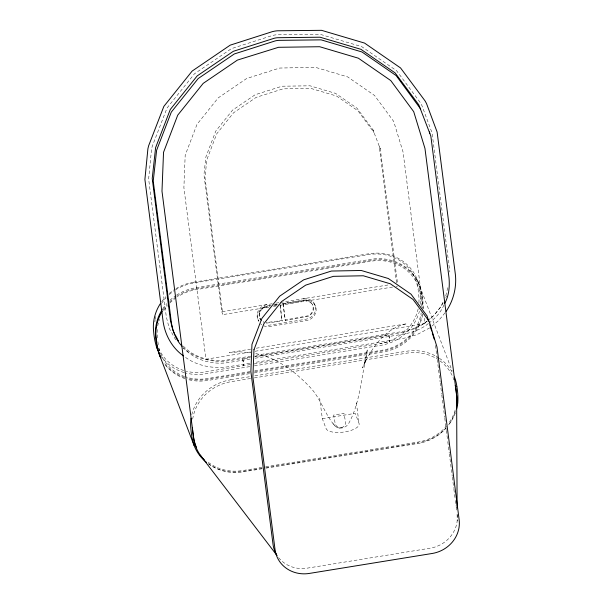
<?xml version="1.0" encoding="UTF-8"?>
<svg xmlns="http://www.w3.org/2000/svg" width="604" height="604" viewBox="0 0 604 604"><rect width="100%" height="100%" fill="white"/><g stroke="black" fill="none" stroke-linecap="round" stroke-linejoin="round"><path stroke-width="0.45" stroke-dasharray="3.02 2.27" d="M259.252 313.174L259.146 315.794L260.113 318.806A8.849 8.177 -20.9 0 0 263.797 322.37M259.35 316.33L259.456 313.702A8.849 8.177 -20.9 0 1 264.371 307.564L269.95 306.228M313.166 307.028L313.061 309.648A8.849 8.177 -20.9 0 1 308.146 315.786L285.111 319.961L283.012 303.548L306.145 300.226A8.849 8.177 -20.9 0 1 312.404 304.544L312.608 305.073A8.849 8.177 -20.9 0 0 306.356 300.822L303.434 300.792L283.208 304.076L283.012 303.548M447.775 287.708L445.307 297.561M443.004 302.272L440.686 306.892L434.11 315.175M443.072 303.004L440.829 306.9L433.566 315.786M445.79 297.455L446.567 295.869M444.008 304.914C440.882 312.162 435.439 318.353 429.074 322.951M444.974 312.834L438.814 320.399L431.92 326.092M433.732 315.643L429.867 318.874M427.36 320.875C419.697 327.443 409.829 330.947 400.059 332.917L254.745 356.519M428.062 320.309L432.955 316.337M424.929 322.883L427.043 321.162M428.372 323.517C421.532 329.316 412.683 332.276 404.031 334.05L254.677 358.3M429.738 327.866L416.73 334.775L404.099 338.21L254.397 362.521M424.597 323.065L414.246 328.357L403.019 331.407L255.522 355.356M264.174 307.036L270.668 305.548M242.808 358.829L243.684 365.662L242.808 358.829L250.252 357.621M388.916 335.099L389.791 341.94L388.916 335.099L254.903 356.858M396.156 286.387L397.613 285.994M193.446 282.227L368.938 253.725A45.995 42.522 -20.9 0 1 419.561 288.704A79.464 73.469 -20.9 0 1 420.543 305.239M195.968 288.833L371.46 260.339A45.995 42.522 -20.9 0 1 422.083 295.318M272.238 303.767L221.774 311.739L203.948 174.737L205.873 156.957L215.756 131.113L232.57 110.117L255.182 94.722L282.083 86.206L310.026 85.813L335.582 93.394L356.987 108.176L372.962 129.822L380.286 148.909L397.477 282.951M275.892 303.17L279.554 302.574M280.467 302.423L389.761 284.695M267.247 305.979L270.909 305.382M274.571 304.786L277.312 304.341M281.887 303.601L303.85 300.037M274.359 304.952L277.13 304.499M273.642 305.632L279.176 304.733M268.788 307.149L225.028 314.254L222.785 314.382L221.774 311.739M273.446 306.394L276.239 305.941M279.962 305.337L392.638 287.036M266.372 323.132L282.204 320.988L282 320.46L266.168 322.604M285.111 319.961L285.315 320.49L308.35 316.315A8.849 8.177 -20.9 0 0 313.265 310.177L313.37 307.557L312.404 304.544M250.683 349.12L229.309 352.585L239.622 351.822L250.826 352.668M256.262 348.214L406.824 323.759C384.605 328.138 371.128 348.659 362.491 367.942L365.579 359.931L367.413 349.097L364.861 362.928L365.579 359.931C360.792 381.064 359.501 403.865 348.848 423.132C345.918 428.802 337.379 430.139 333.748 424.484C324.831 413.695 320.807 399.531 311.649 388.968C296.443 372.494 277.613 357.878 255.167 353.453M250.486 352.004L205.911 359.244L183.895 187.61L185.186 155.258L197.002 124.348L218.195 97.893L246.681 78.497L279.682 68.048L315.416 67.338L347.617 76.882L374.586 95.508L393.687 121.404L403.057 152.019L423.155 308.727M255.13 351.249L425.065 323.653L424.227 317.123M250.887 356.111L227.693 359.878C211.778 362.347 194.043 357.855 182.982 345.722M250.094 357.274L229.596 360.596C213.137 363.185 195.575 358.799 182.906 347.791M250.041 359.055L228.705 362.521C212.495 365.043 194.352 360.316 183.367 347.67M249.754 363.276L228.365 366.749C213.137 368.969 196.579 366.032 184.258 356.428M250.358 364.559L204.899 371.943A44.56 41.2 -20.9 0 1 186.213 371.196M254.065 363.963L389.791 341.94M249.769 366.613L205.194 373.853A45.995 42.522 -20.9 0 1 185.088 372.834M254.412 365.865L380.686 345.36A45.995 42.522 -20.9 0 0 419.387 311.332M250.101 371.626L207.429 378.557A44.56 41.2 -20.9 0 1 185.368 376.813M254.737 370.871L382.755 350.086A44.56 41.2 -20.9 0 0 421.169 312.932M250.026 372.472L207.315 379.403A45.995 42.522 -20.9 0 1 187.21 378.383M254.669 371.717L382.808 350.909A45.995 42.522 -20.9 0 0 422.113 314.276M249.505 373.68L207.723 380.467A45.995 42.522 -20.9 0 1 187.61 379.44M254.148 372.925L383.208 351.966M230.698 379.788L250.199 376.617M254.843 375.862L406.19 351.286A45.995 42.522 -20.9 0 1 438.61 357.772M250.637 378.504L231.158 381.668A44.56 41.2 -20.9 0 0 192.517 420.505M254.352 377.9L406.484 353.197A44.56 41.2 -20.9 0 1 437.205 358.995M322.317 418.685L355.212 413.347L359.018 423.306A16.61 6.176 -7.3 0 1 344.937 431.875L344.718 431.905A16.61 6.176 -7.3 0 1 326.122 428.644L322.317 418.685L319.69 398.172M341.207 427.602L341.283 427.594A5.21 5.059 10.5 0 0 345.496 421.766L343.963 413.355L333.642 415.031L335.175 423.442A5.21 5.059 10.5 0 0 341.283 427.594M262.038 467.398L242.559 470.561A44.56 41.2 -20.9 0 1 206.953 461.229M265.752 466.794L417.885 442.09A44.56 41.2 -20.9 0 0 446.484 426.077M261.947 468.243L242.453 471.414A45.995 42.522 -20.9 0 1 208.546 463.932M265.662 467.639L417.938 442.913M262.159 468.772L242.732 471.928A44.56 41.2 -20.9 0 1 207.791 463.14M265.858 468.175L418.059 443.457A44.56 41.2 -20.9 0 0 446.069 428.115M337.568 427.602L339.712 428.161M333.015 423.744L334.684 425.435L333.748 424.484M175.681 339.856L169.226 328.289L166.327 316.896L148.629 178.943L151.551 149.143L152.253 146.251L167.014 108.056L194.473 73.786L231.385 48.652L272.215 35.568A23.579 21.797 -20.9 0 1 277.515 34.707L319.961 34.262L361.683 46.629L396.632 70.774L420.392 102.71L421.788 105.262L432.079 132.91L449.844 271.996M372.962 129.822L373.967 132.465L357.998 110.819L336.594 96.036L311.037 88.456L283.095 88.848L256.187 97.365L233.582 112.759L216.761 133.756L206.885 159.599L204.96 177.38L222.785 314.382M380.286 148.909L379.274 146.266L396.601 283.351M417.243 279.531L419.365 285.08M419.772 286.137L452.162 370.969M314.639 304.091L315.145 305.413M260.113 318.806L259.909 318.278A8.849 8.177 -20.9 0 0 263.593 321.841M258.082 319.795L258.587 321.117A11.106 10.268 -20.9 0 1 267.255 306.047M435.439 345.435L437.122 358.512M437.243 359.448L440.112 381.864M440.233 382.8L441.675 394.012M441.796 394.948L444.665 417.364M444.786 418.3L446.228 429.504M446.348 430.441L447.662 440.716M447.783 441.652L449.217 452.864M449.338 453.793L452.215 476.209M452.336 477.145L453.77 488.349M453.891 489.278L455.212 499.553M455.325 500.489L456.05 506.092M456.163 507.02L456.767 511.694M356.383 402.793L359.018 423.306M283.208 304.076L285.315 320.49M280.097 304.582L282.204 320.988M280.128 305.873L282 320.46M457.145 514.434L457.175 521.01M303.857 300.105A11.106 10.268 -20.9 0 1 316.088 308.553A11.106 10.268 -20.9 0 1 306.477 320.55L269.882 326.492A11.106 10.268 -20.9 0 1 263.978 325.911M261.774 324.748A11.106 10.268 -20.9 0 1 260.505 323.714M303.351 298.784A11.106 10.268 -20.9 0 1 315.582 307.232A11.106 10.268 -20.9 0 1 305.971 319.229L269.376 325.171A11.106 10.268 -20.9 0 1 265.934 325.216M266.742 304.658A11.106 10.268 -20.9 0 0 257.138 316.655L257.145 316.723A11.106 10.268 -20.9 0 0 258.927 321.169M259.259 313.242A8.849 8.177 -20.9 0 1 264.182 307.104M418.172 308.855A44.56 41.2 -20.9 0 1 380.226 343.472M418.957 302.77A77.606 71.748 -20.9 0 0 415.65 279.539A44.56 41.2 -20.9 0 0 368.825 254.578L193.499 283.049A44.56 41.2 -20.9 0 0 175.001 290.199M154.858 321.887A44.56 41.2 -20.9 0 1 155.085 320.203M155.22 319.357A44.56 41.2 -20.9 0 1 156.444 314.329M161.691 303.329A44.56 41.2 -20.9 0 1 166.085 297.727M169.271 294.593A44.56 41.2 -20.9 0 1 173.514 291.211M183.676 370.471A44.56 41.2 -20.9 0 1 158.422 347.836M161.698 301.66A45.995 42.522 -20.9 0 1 165.828 296.7M169.188 293.521A45.995 42.522 -20.9 0 1 174.413 289.603M175.998 288.614A45.995 42.522 -20.9 0 1 193.446 282.234M184.22 372.585A45.995 42.522 -20.9 0 1 161.396 356.466M421.516 306.583A77.606 71.748 -20.9 0 0 418.172 286.153A44.56 41.2 -20.9 0 0 371.347 261.192L196.028 289.663A44.56 41.2 -20.9 0 0 177.531 296.813M157.455 337.81A44.56 41.2 -20.9 0 1 157.387 328.501M157.75 325.964A44.56 41.2 -20.9 0 1 159.516 319.297M163.737 310.675A44.56 41.2 -20.9 0 1 167.429 305.677M169.845 303.049A44.56 41.2 -20.9 0 1 176.036 297.825M184.537 376.519A44.56 41.2 -20.9 0 1 158.61 346.469M158.331 344.642A77.606 71.748 -20.9 0 1 157.606 339.524M162.778 308.712A45.995 42.522 -20.9 0 1 166.696 303.616M169.92 300.316A45.995 42.522 -20.9 0 1 175.756 295.666M176.534 295.152A45.995 42.522 -20.9 0 1 195.568 287.791L371.052 259.282A45.995 42.522 -20.9 0 1 421.683 294.261A79.464 73.469 -20.9 0 1 422.77 308.183M184.605 377.591A45.995 42.522 -20.9 0 1 164.016 362.725M163.178 309.769A45.995 42.522 -20.9 0 1 167.104 304.673M169.656 302.008A45.995 42.522 -20.9 0 1 176.164 296.723M176.942 296.209A45.995 42.522 -20.9 0 1 195.968 288.848M422.098 295.318A79.464 73.469 -20.9 0 1 423.193 308.372M422.679 314.465A45.995 42.522 -20.9 0 1 383.208 351.951M185.005 378.648A45.995 42.522 -20.9 0 1 163.918 363.079M455.19 409.988A44.56 41.2 -20.9 0 1 448.689 423.268M440.074 360.935A44.56 41.2 -20.9 0 1 453.31 378.157A77.606 71.748 -20.9 0 1 453.861 379.916M191.778 414.669A45.995 42.522 -20.9 0 1 230.698 379.795M439.357 358.263A45.995 42.522 -20.9 0 1 452.29 372.366M455.28 413.136A45.995 42.522 -20.9 0 1 448.583 424.952M446.19 427.768A45.995 42.522 -20.9 0 1 417.938 442.906M457.122 514.495A31.189 28.841 -20.9 0 1 430.124 548.198L307.398 568.122A31.189 28.841 -20.9 0 1 278.21 557.099M455.363 411.354A44.56 41.2 -20.9 0 1 448.334 425.352"/><path stroke-width="0.91" d="M444.778 303.344C448.976 295.643 449.784 286.477 449.029 277.878L430.833 136.036L418.821 104.87L395.152 72.948L360.943 49.317L320.097 37.214L277.78 37.712A16.882 15.606 -20.9 0 0 274.027 38.324L233.31 51.31L197.176 75.915L170.298 109.467L155.613 147.618L152.223 178.474L170.419 320.316L172.835 330.026L174.262 333.091M446.13 311.392C453.423 300.573 456.843 287.232 455.348 274.239L437.107 132.019L426.5 103.51L425.057 100.883L400.565 67.958L364.537 43.073L321.524 30.321L277.764 30.781A24.303 22.469 -20.9 0 0 272.298 31.665L230.207 45.149L192.155 71.061L163.85 106.395L148.629 145.775L147.905 148.75L144.9 179.471L163.14 321.69C165.111 335.129 172.261 348.123 183.525 355.915M182.129 346.281C175.96 340.09 172.85 331.422 171.43 322.959L153.235 181.117L156.625 150.26L171.302 112.11L198.18 78.558L234.314 53.952L275.039 40.966A16.882 15.606 -20.9 0 1 278.784 40.355L321.109 39.856L361.955 51.967L396.164 75.598L420.656 109.014M178.142 340.263L178.625 340.867M200.264 455.114L277.1 555.612M175.13 334.714L177.742 339.607M162.204 311.302A45.995 42.522 -20.9 0 0 156.202 338.497A79.464 73.469 -20.9 0 0 159.411 354.661L194.141 445.609A45.995 42.522 -20.9 0 0 206.417 462.324M429.452 131.921L429.821 133.393M428.719 321.275L427.088 315.952L411.022 294.178L388.342 278.512L361.26 270.486L331.415 271.045L303.669 279.833L279.712 296.149L261.894 318.391L251.959 344.386L250.871 371.588L273.031 544.385A31.189 28.841 -20.9 0 0 276.194 554.004M429.806 324.831L431.701 331.045M432.245 332.819L434.148 339.033M457.1 507.926L456.632 395.31L424.967 148.463L413.717 111.68L390.773 80.574L358.368 58.195L319.682 46.727L278.512 47.301L237.41 60.09L203.186 83.39L177.727 115.168L163.533 152.306L161.985 191.166L193.642 438.021A44.56 41.2 -20.9 0 0 204.446 460.12M160.158 303.925A45.995 42.522 -20.9 0 0 153.673 331.883A79.464 73.469 -20.9 0 0 156.889 348.055M159.094 352.774A45.995 42.522 -20.9 0 1 156.897 348.047M162.28 309.474A45.995 42.522 -20.9 0 0 155.794 337.432A79.464 73.469 -20.9 0 0 159.003 353.604A45.995 42.522 -20.9 0 0 160.807 357.553M160.815 357.832A45.995 42.522 -20.9 0 1 159.426 354.661M455.22 385.292A77.606 71.748 -20.9 0 1 456.526 403.253M196.443 447.3A44.56 41.2 -20.9 0 1 193.469 436.647A77.606 71.748 -20.9 0 1 192.593 429.814A44.56 41.2 -20.9 0 1 192.397 427.972M191.09 418.157A45.995 42.522 -20.9 0 0 190.932 429.444A79.464 73.469 -20.9 0 0 194.141 445.609M454.487 377.092A45.995 42.522 -20.9 0 1 456.813 386.266M456.828 386.266A79.464 73.469 -20.9 0 1 457.794 402.8A45.995 42.522 -20.9 0 1 456.647 408.893M456.632 395.31A44.56 41.2 -20.9 0 1 456.481 406.303M253.974 349.678L252.887 376.881L275.054 549.678A31.189 28.841 -20.9 0 0 309.414 573.415L432.147 553.483A31.189 28.841 -20.9 0 0 459.146 519.78L436.979 346.983L429.104 321.237L413.045 299.463L390.358 283.797L363.283 275.771L333.438 276.338L305.692 285.126L281.736 301.434L263.91 323.684L253.974 349.678"/></g></svg>
